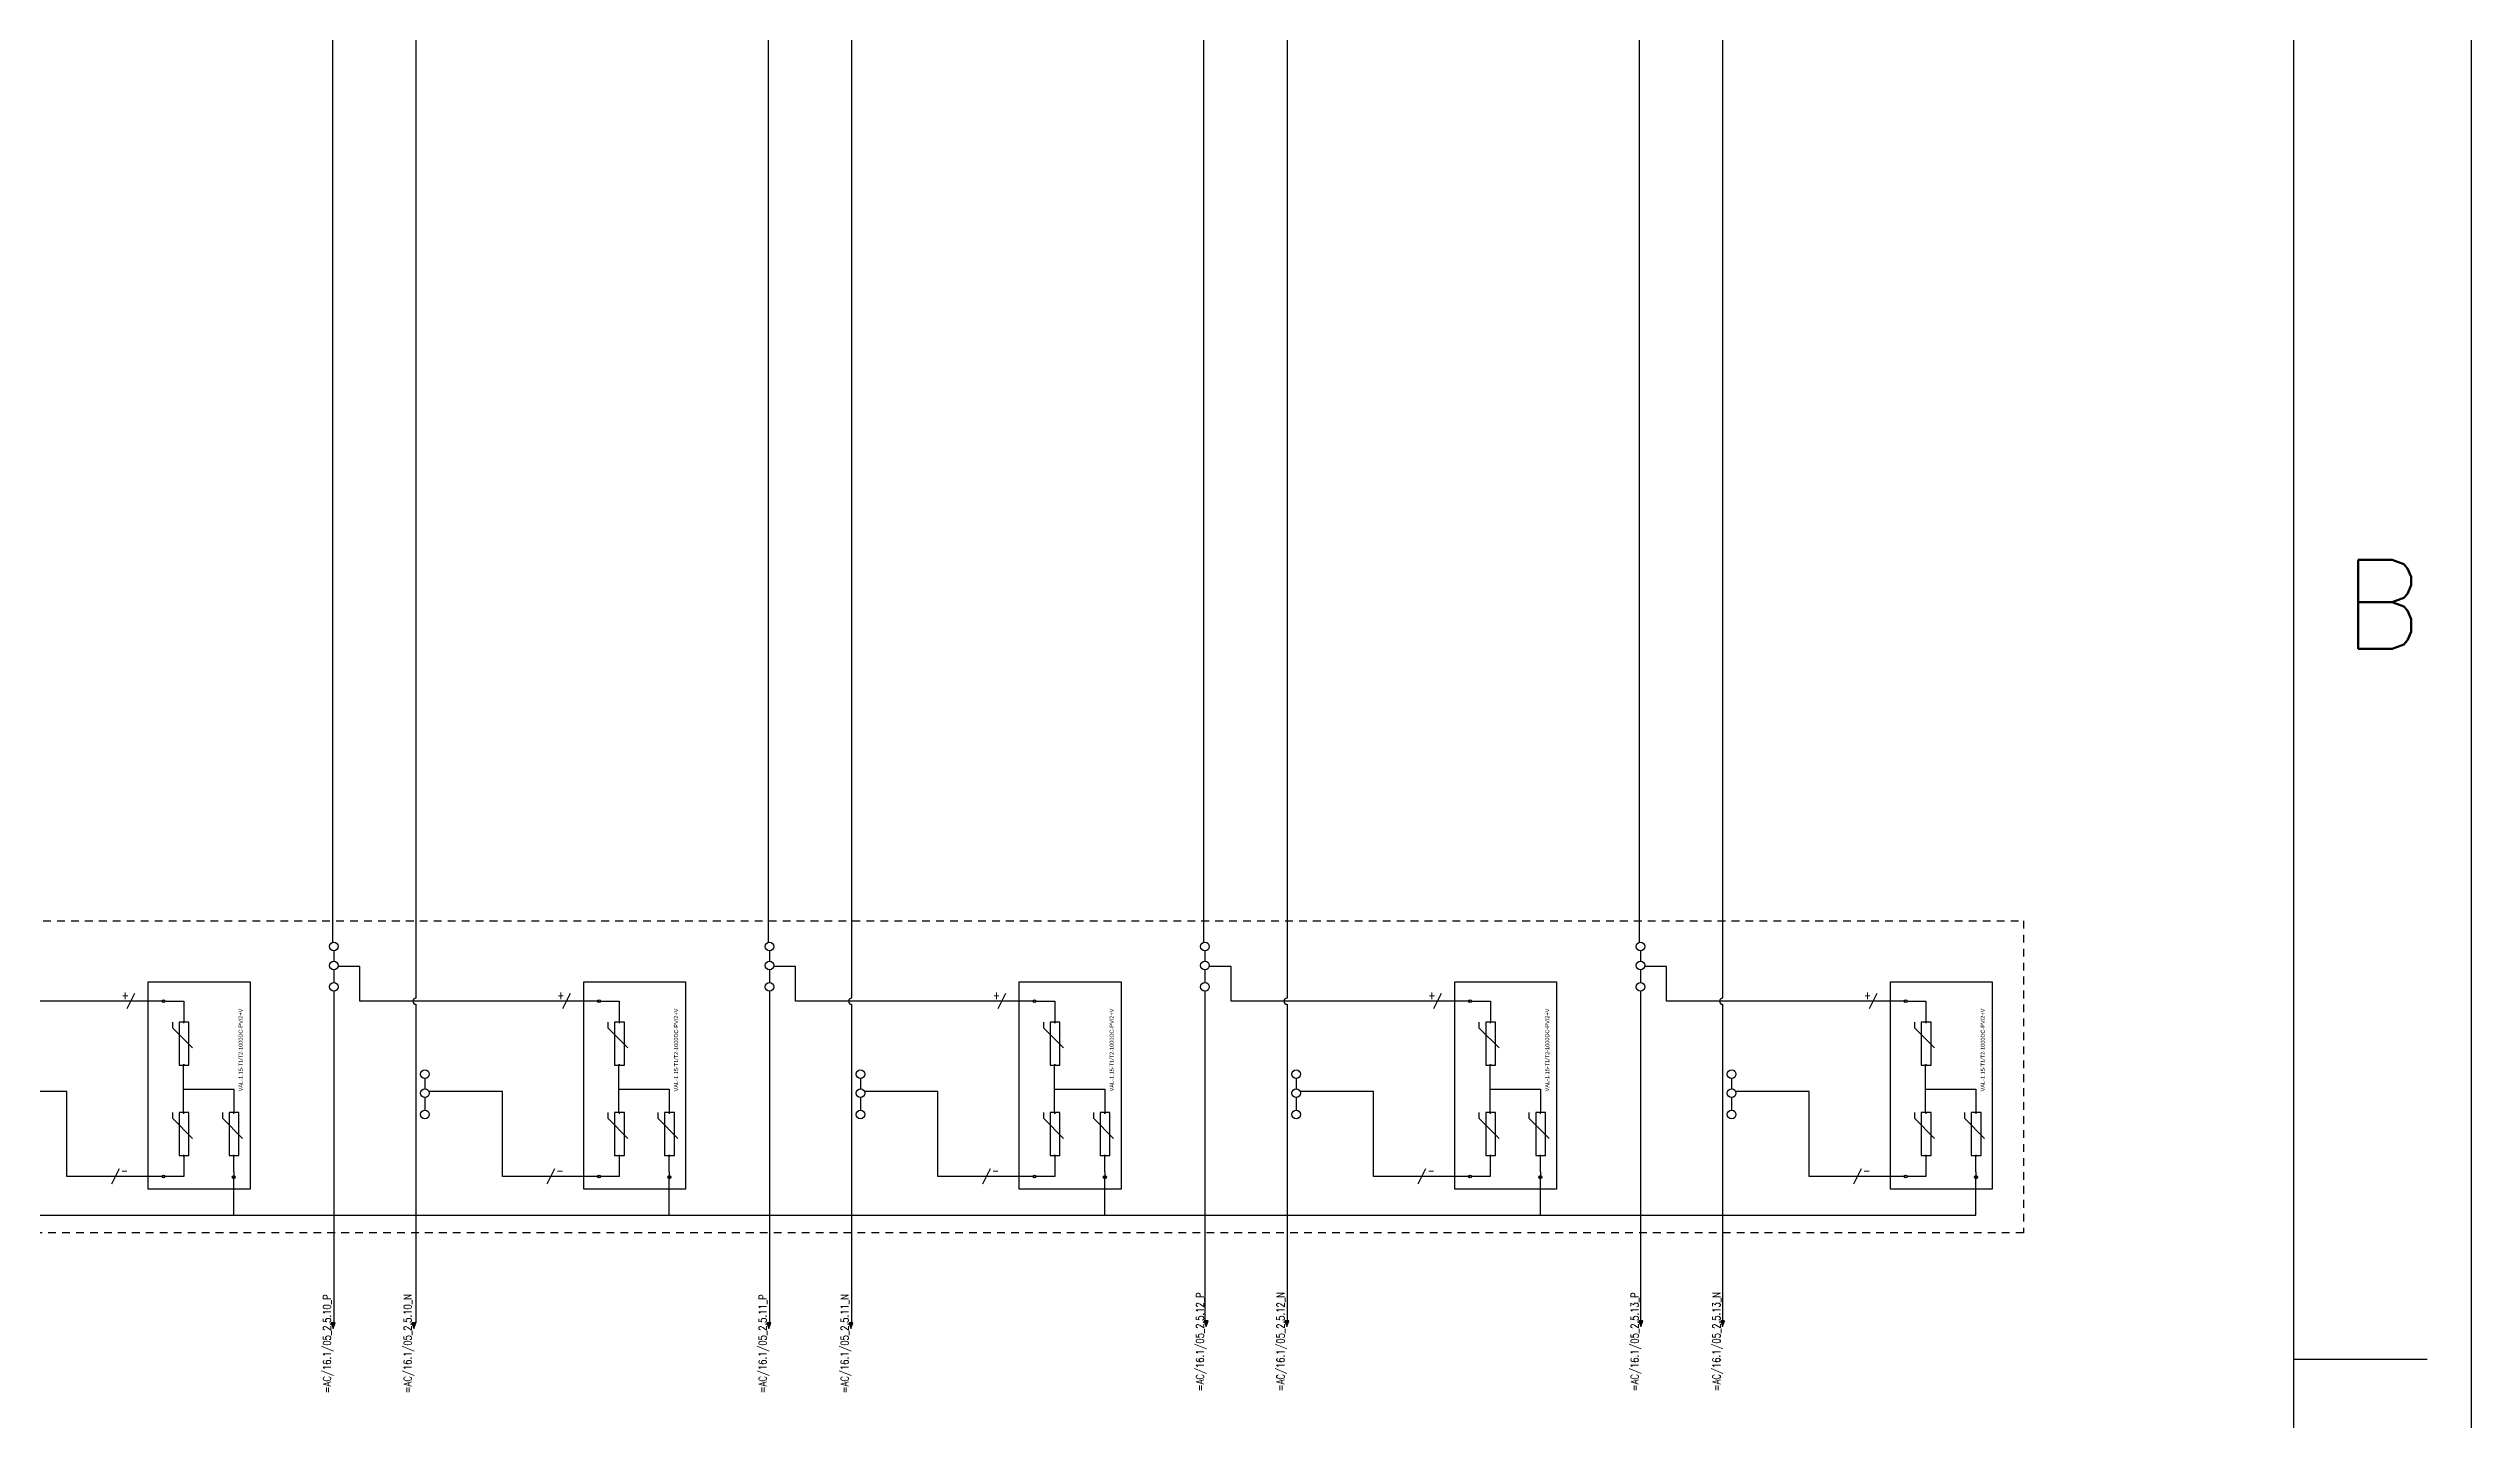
# Model space of a CAD drawing. Header units: inches. Extents: x 4 to 127, y -3 to 89.
# Drawn here: x 87.69 to 126.76, y 18.93 to 41.04 of the extents above; entities that cross this region are included whole.
import ezdxf
from ezdxf.enums import TextEntityAlignment as Align

# ---------------------------------------------------------------- set-up
doc = ezdxf.new("R2010")
doc.units = ezdxf.units.IN
doc.header["$MEASUREMENT"] = 0
doc.linetypes.add('HIDDEN2', pattern=[0.1875, 0.125, -0.0625])
for name, color, linetype in [('GRN_10AWG', 3, 'Continuous'), ('GRY_20AWG', 9, 'Continuous'), ('LOCBOX', 92, 'HIDDEN2'), ('MISC', 2, 'Continuous'), ('RED_10AWG', 1, 'Continuous'), ('RED_12AWG', 1, 'Continuous'), ('SYMS', 7, 'Continuous'), ('TAGS', 51, 'Continuous'), ('Title Block', 7, 'Continuous'), ('Viewport', 7, 'Continuous'), ('WHT_12AWG', 7, 'Continuous'), ('WIREREF', 61, 'Continuous')]:
    doc.layers.add(name, color=color, linetype=linetype)
doc.styles.add('Roman', font='romans')
doc.styles.add('WD', font='romans.shx')
doc.styles.add('WD_IEC', font='isocp2.shx', dxfattribs={"width": 0.9, "height": 4})

# ---------------------------------------------------------------- blocks, each defined once
blk = doc.blocks.new('ANSI_border_C')
at = {"layer": 'Title Block'}
for p, q in [((21, 0), (21, 16)), ((20.5, 0.75), (20.5, 15.25)), ((20.5, 4), (20.875, 4))]:
    blk.add_line(p, q, dxfattribs=at)
at = {"layer": 'Title Block', "style": 'Roman'}
blk.add_text('B', height=0.25, dxfattribs=at).set_placement((20.75, 6.125), align=Align.MIDDLE_CENTER)
blk = doc.blocks.new('JIC_border_C')
at = {"xscale": 5.726708801404052, "yscale": 5.726708801404052, "zscale": 5.726708801404052}
blk.add_blockref('ANSI_border_C', (6.5, -3), dxfattribs=at)
blk = doc.blocks.new('HA1S4')
for points in [[(0, 0), (-0.031, 0), (0, -0.094), (0.031, 0), (0, 0)], [(0.016, -0.011), (-0.016, -0.011), (0, -0.058), (0.016, -0.011)]]:
    blk.add_lwpolyline(points)
at = {"style": 'WD', "flags": 1}
for tag, p in [('X2TERM01', (0, 0)), ('SIGCODE', (0.035, -0.083))]:
    blk.add_attdef(tag, p, '', height=0.01, dxfattribs=at)
at = {"style": 'WD', "width": 0.7}
for tag, p in [('XREF', (0.088, -0.062)), ('DESC1', (0.088, 0.113))]:
    blk.add_attdef(tag, p, '', height=0.125, dxfattribs=at)
at = {"style": 'WD', "width": 0.8, "flags": 8}
blk.add_attdef('WIRENO', text='', height=0.125, dxfattribs=at).set_placement((0, -0.259), align=Align.CENTER)
blk = doc.blocks.new('HT0_02')
blk.add_circle((0, 0), 0.0699)
at = {"style": 'WD', "flags": 1}
for tag, p in [('X4TERM01', (-0.07, 0)), ('X2TERM01', (0, 0.07)), ('X1TERM01', (0.07, 0)), ('X8TERM01', (0, -0.07))]:
    blk.add_attdef(tag, p, '', height=0.01, dxfattribs=at)
blk = doc.blocks.new('HGND4')
for p, q in [((0, 0), (10, 0)), ((10, -3.8), (10, 3.8)), ((11.2, -2.5), (11.2, 2.5)), ((12.5, -1.2), (12.5, 1.2))]:
    blk.add_line(p, q)
blk.add_circle((10, 0), 5)
at = {"style": 'WD_IEC'}
for tag, p in [('TAG1', (2.5, 4.6)), ('INST', (2.5, 11.6)), ('LOC', (2.5, 8.1))]:
    blk.add_attdef(tag, text='', height=2.5, dxfattribs=at).set_placement(p, align=Align.RIGHT)
at = {"style": 'WD_IEC', "flags": 1}
blk.add_attdef('X4TERM01', (0, 0), '', height=0.32, dxfattribs=at)
blk = doc.blocks.new('VT0_05')
blk.add_lwpolyline([(0.08, -0.06), (0, 0.08), (-0.08, -0.06)], close=True)
at = {"style": 'WD', "flags": 1}
for tag, p in [('X4TERM01', (-0.05, 0)), ('X2TERM01', (0, 0.08)), ('X1TERM01', (0.05, 0)), ('X8TERM01', (0, -0.06))]:
    blk.add_attdef(tag, p, '', height=0.01, dxfattribs=at)
blk = doc.blocks.new('Lightening Surge Arrestor')
at = {"color": 5}
for p, q in [((0.502, 2.919), (0.502, 2.827)), ((0.502, 2.827), (0.826, 2.503)), ((0.502, 1.459), (0.502, 1.367)), ((0.502, 1.367), (0.826, 1.043)), ((1.308, 1.459), (1.308, 1.367)), ((1.308, 1.367), (1.632, 1.043))]:
    blk.add_line(p, q, dxfattribs=at)
for points in [[(0.112, 3.569), (1.754, 3.569), (1.754, 0.222), (0.112, 0.222)], [(0.768, 2.919), (0.611, 2.919), (0.611, 2.225), (0.768, 2.225)], [(0.768, 1.459), (0.611, 1.459), (0.611, 0.765), (0.768, 0.765)], [(1.574, 1.459), (1.417, 1.459), (1.417, 0.765), (1.574, 0.765)]]:
    blk.add_lwpolyline(points, close=True, dxfattribs=at)
at = {"layer": 'GRY_20AWG'}
blk.add_line((1.492, 0.502), (1.492, 0.468), dxfattribs=at)
at = {"layer": 'RED_12AWG'}
for p, q in [((0.382, 3.255), (0.686, 3.255)), ((0.686, 3.255), (0.686, 2.926)), ((0.69, 2.919), (0.684, 2.919)), ((0.681, 1.459), (0.681, 2.226)), ((0.681, 1.835), (1.492, 1.835)), ((1.492, 1.835), (1.492, 1.466)), ((0.69, 1.459), (0.681, 1.459)), ((0.381, 0.435), (0.69, 0.435)), ((0.69, 0.435), (0.69, 0.766)), ((1.492, 0.502), (1.492, 0.757))]:
    blk.add_line(p, q, dxfattribs=at)
at = {"layer": 'SYMS'}
for name, p, xscale, yscale, zscale in [('HT0_02', (0.358, 3.255), 0.3314421991292846, 0.3314421991292846, 0.3314421991292846), ('VT0_05', (0.686, 2.918), 0.1052161047490845, 0.1052161047490845, 0.1052161047490845), ('VT0_05', (0.686, 1.458), 0.1052161047490845, 0.1052161047490845, 0.1052161047490845), ('HT0_02', (0.69, 1.459), 0.01504368401050088, 0.01504368401050088, 0.01504368401050088), ('VT0_05', (1.492, 1.458), 0.1052161047490845, 0.1052161047490845, 0.1052161047490845), ('HT0_02', (0.358, 0.429), 0.3314421991292846, 0.3314421991292846, 0.3314421991292846)]:
    blk.add_blockref(name, p, dxfattribs=dict(at, xscale=xscale, yscale=yscale, zscale=zscale))
at = {"layer": 'SYMS', "xscale": -0.1052161047490845, "yscale": 0.1052161047490845, "zscale": 0.1052161047490845, "rotation": 180}
for p in [(0.686, 2.226), (0.686, 0.766), (1.492, 0.766)]:
    blk.add_blockref('VT0_05', p, dxfattribs=at)
at = {"layer": 'SYMS'}
ref = blk.add_blockref('HGND4', (1.492, 0.468), dxfattribs=dict(at, xscale=0.005, yscale=0.005, zscale=0.005, rotation=270))
ref.add_attrib('TAG1', 'PE', dxfattribs={"layer": 'TAGS', "height": 0.0125, "rotation": 270, "style": 'WD_IEC'}).set_placement((1.515, 0.455), align=Align.RIGHT)
at = {"color": 5, "insert": (1.57, 1.801), "char_height": 0.065, "attachment_point": 1, "rotation": 90}
blk.add_mtext_dynamic_manual_height_columns('VAL-1.15-T1/T2-1000DC-PV/2+V', width=1.87491, gutter_width=0.325, heights=[0], dxfattribs=at)
for tag, p in [('+', (0.447, 3.312)), ('-', (0.457, 0.49))]:
    blk.add_attdef(tag, p, '', height=0.065)
at = {"color": 5}
blk.add_attdef('VAL-1.15-T1/T2-1000DC-PV/2+V', (1.651, 1.798), '', height=0.065, rotation=90, dxfattribs=at)
blk = doc.blocks.new('HW01')
for p, q in [((0.062, 0.125), (-0.062, -0.125)), ((0.031, 0), (-0.031, 0))]:
    blk.add_line(p, q)
at = {"style": 'WD', "width": 0.7, "flags": 1}
for tag, p in [('INST', (0, 0.357)), ('LOC', (0, 0.188)), ('DESC1', (0, -0.456)), ('XREF', (0, -0.3)), ('DESC2', (0, -0.613))]:
    blk.add_attdef(tag, text='', height=0.125, dxfattribs=at).set_placement(p, align=Align.CENTER)
at = {"style": 'WD', "width": 0.8}
blk.add_attdef('TAG1', text='', height=0.125, dxfattribs=at).set_placement((-0.031, 0.031), align=Align.RIGHT)
at = {"style": 'WD', "flags": 1}
for tag, p in [('X4TERM01', (-0.031, 0)), ('X1TERM01', (0.031, 0))]:
    blk.add_attdef(tag, p, '', height=0.0125, dxfattribs=at)
at = {"linetype": 'Continuous', "style": 'WD', "flags": 9}
blk.add_attdef('ASSYCODE', text='', height=0.01, dxfattribs=at).set_placement((0.029, 0.042), align=Align.CENTER)
at = {"style": 'WD'}
for tag, p in [('X2LINK', (0, 0.125)), ('X8LINK', (0, -0.125))]:
    blk.add_attdef(tag, p, '', height=0.01, dxfattribs=at)
at = {"style": 'WD', "flags": 9}
blk.add_attdef('FAMILY', text='', height=0.01, dxfattribs=at).set_placement((0.023, 0.118), align=Align.CENTER)
at = {"style": 'WD', "width": 0.8}
blk.add_attdef('RATING1', (0.094, 0.031), '', height=0.125, dxfattribs=at)
at = {"style": 'WD', "width": 0.8, "flags": 1}
blk.add_attdef('MFG', text='', height=0.0938, dxfattribs=at).set_placement((-0.125, -0.031), align=Align.TOP_RIGHT)
blk.add_attdef('CAT', text='', height=0.0938, dxfattribs=at).set_placement((0.031, -0.031), align=Align.TOP_LEFT)
blk = doc.blocks.new('VT0_02')
blk.add_circle((0, 0), 0.0699)
at = {"style": 'WD', "flags": 1}
for tag, p in [('X4TERM01', (-0.07, 0)), ('X2TERM01', (0, 0.07)), ('X1TERM01', (0.07, 0)), ('X8TERM01', (0, -0.07))]:
    blk.add_attdef(tag, p, '', height=0.01, dxfattribs=at)

msp = doc.modelspace()

# ---------------------------------------------------------------- linework, layer by layer
at = {"layer": 'GRN_10AWG'}
for p, q in [((90.678, 22.228), (90.678, 22.83)), ((97.701, 22.228), (97.701, 22.83)), ((104.724, 22.228), (104.724, 22.83)), ((111.747, 22.228), (111.747, 22.83)), ((118.769, 22.228), (118.769, 22.83)), ((71.195, 22.228), (118.769, 22.228))]:
    msp.add_line(p, q, dxfattribs=at)
at = {"layer": 'LOCBOX', "color": 1}
msp.add_lwpolyline([(76.805, 26.973), (119.537, 26.973), (119.537, 21.944), (76.805, 21.944)], close=True, dxfattribs=at)
at = {"layer": 'RED_10AWG'}
for p, q in [((93.617, 73.525), (93.617, 25.727)), ((100.64, 73.525), (100.64, 25.727)), ((107.663, 73.525), (107.663, 25.727)), ((114.686, 73.525), (114.686, 25.727)), ((92.27, 63.108), (92.27, 26.628)), ((99.293, 63.108), (99.293, 26.628)), ((106.316, 63.108), (106.316, 26.628)), ((113.338, 63.108), (113.338, 26.628)), ((92.293, 26.488), (92.293, 26.323)), ((92.293, 26.183), (92.293, 25.978)), ((92.714, 26.239), (92.363, 26.239)), ((92.714, 25.677), (92.714, 26.239)), ((99.316, 26.488), (99.316, 26.323)), ((99.316, 26.183), (99.316, 25.978)), ((99.737, 26.239), (99.386, 26.239)), ((99.737, 25.677), (99.737, 26.239)), ((106.339, 26.488), (106.339, 26.323)), ((106.339, 26.183), (106.339, 25.978)), ((106.76, 26.239), (106.409, 26.239)), ((106.76, 25.677), (106.76, 26.239)), ((113.362, 26.488), (113.362, 26.323)), ((113.362, 26.183), (113.362, 25.978)), ((113.783, 26.239), (113.431, 26.239)), ((113.783, 25.677), (113.783, 26.239)), ((92.293, 25.838), (92.293, 20.493)), ((99.316, 25.838), (99.316, 20.493)), ((106.339, 25.838), (106.339, 20.493)), ((113.362, 25.838), (113.362, 20.493)), ((88.986, 25.677), (85.692, 25.677)), ((89.545, 25.677), (89.049, 25.677)), ((96.009, 25.677), (92.714, 25.677)), ((93.617, 25.627), (93.617, 20.493)), ((96.568, 25.677), (96.072, 25.677)), ((103.032, 25.677), (99.737, 25.677)), ((100.64, 25.627), (100.64, 20.493)), ((103.591, 25.677), (103.094, 25.677)), ((110.055, 25.677), (106.76, 25.677)), ((107.663, 25.627), (107.663, 20.493)), ((110.613, 25.677), (110.117, 25.677)), ((117.078, 25.677), (113.783, 25.677)), ((114.686, 25.627), (114.686, 20.493)), ((117.636, 25.677), (117.14, 25.677)), ((93.762, 24.43), (93.762, 24.265)), ((100.785, 24.43), (100.785, 24.265)), ((107.808, 24.43), (107.808, 24.265)), ((114.831, 24.43), (114.831, 24.265)), ((87.988, 24.219), (86.809, 24.219)), ((87.988, 22.851), (87.988, 24.219)), ((93.762, 24.125), (93.762, 23.92)), ((95.011, 24.219), (93.832, 24.219)), ((95.011, 22.851), (95.011, 24.219)), ((100.785, 24.125), (100.785, 23.92)), ((102.034, 24.219), (100.855, 24.219)), ((102.034, 22.851), (102.034, 24.219)), ((107.808, 24.125), (107.808, 23.92)), ((109.057, 24.219), (107.878, 24.219)), ((109.057, 22.851), (109.057, 24.219)), ((114.831, 24.125), (114.831, 23.92)), ((116.08, 24.219), (114.901, 24.219)), ((116.08, 22.851), (116.08, 24.219)), ((88.735, 22.851), (87.988, 22.851)), ((89.545, 22.851), (88.798, 22.851)), ((95.758, 22.851), (95.011, 22.851)), ((96.568, 22.851), (95.821, 22.851)), ((102.781, 22.851), (102.034, 22.851)), ((103.591, 22.851), (102.844, 22.851)), ((109.804, 22.851), (109.057, 22.851)), ((110.613, 22.851), (109.866, 22.851)), ((116.827, 22.851), (116.08, 22.851)), ((117.636, 22.851), (116.889, 22.851))]:
    msp.add_line(p, q, dxfattribs=at)
at = {"layer": 'WHT_12AWG'}
for centre in [(93.617, 25.677), (100.64, 25.677), (107.663, 25.677), (114.686, 25.677)]:
    msp.add_arc(centre, 0.05, 90, 270, dxfattribs=at)

# ---------------------------------------------------------------- block references
for p in [(89.187, 22.422), (96.209, 22.422), (103.232, 22.422), (110.255, 22.422), (117.278, 22.422)]:
    msp.add_blockref('Lightening Surge Arrestor', p)
at = {"layer": 'SYMS'}
for p in [(92.293, 26.558), (99.316, 26.558), (106.339, 26.558), (113.362, 26.558), (92.293, 26.253), (99.316, 26.253), (106.339, 26.253), (113.362, 26.253), (92.293, 25.908), (99.316, 25.908), (106.339, 25.908), (113.362, 25.908), (93.762, 24.5), (93.762, 24.195), (100.785, 24.5), (100.785, 24.195), (107.808, 24.5), (107.808, 24.195), (114.831, 24.5), (114.831, 24.195), (93.762, 23.85), (100.785, 23.85), (107.808, 23.85), (114.831, 23.85)]:
    msp.add_blockref('VT0_02', p, dxfattribs=at)
ref = msp.add_blockref('HW01', (89.018, 25.677), dxfattribs=at)
ref.add_attrib('TAG1', '+', dxfattribs={"layer": 'TAGS', "height": 0.125, "style": 'WD', "width": 0.8}).set_placement((88.986, 25.708), align=Align.RIGHT)
ref = msp.add_blockref('HW01', (96.04, 25.677), dxfattribs=at)
ref.add_attrib('TAG1', '+', dxfattribs={"layer": 'TAGS', "height": 0.125, "style": 'WD', "width": 0.8}).set_placement((96.009, 25.708), align=Align.RIGHT)
ref = msp.add_blockref('HW01', (103.063, 25.677), dxfattribs=at)
ref.add_attrib('TAG1', '+', dxfattribs={"layer": 'TAGS', "height": 0.125, "style": 'WD', "width": 0.8}).set_placement((103.032, 25.708), align=Align.RIGHT)
ref = msp.add_blockref('HW01', (110.086, 25.677), dxfattribs=at)
ref.add_attrib('TAG1', '+', dxfattribs={"layer": 'TAGS', "height": 0.125, "style": 'WD', "width": 0.8}).set_placement((110.055, 25.708), align=Align.RIGHT)
ref = msp.add_blockref('HW01', (117.109, 25.677), dxfattribs=at)
ref.add_attrib('TAG1', '+', dxfattribs={"layer": 'TAGS', "height": 0.125, "style": 'WD', "width": 0.8}).set_placement((117.078, 25.708), align=Align.RIGHT)
ref = msp.add_blockref('HW01', (88.767, 22.851), dxfattribs=at)
ref.add_attrib('RATING1', '-', (88.86, 22.882), dxfattribs={"layer": 'MISC', "height": 0.125, "style": 'WD', "width": 0.8})
ref = msp.add_blockref('HW01', (95.79, 22.851), dxfattribs=at)
ref.add_attrib('RATING1', '-', (95.883, 22.882), dxfattribs={"layer": 'MISC', "height": 0.125, "style": 'WD', "width": 0.8})
ref = msp.add_blockref('HW01', (102.812, 22.851), dxfattribs=at)
ref.add_attrib('RATING1', '-', (102.906, 22.882), dxfattribs={"layer": 'MISC', "height": 0.125, "style": 'WD', "width": 0.8})
ref = msp.add_blockref('HW01', (109.835, 22.851), dxfattribs=at)
ref.add_attrib('RATING1', '-', (109.929, 22.882), dxfattribs={"layer": 'MISC', "height": 0.125, "style": 'WD', "width": 0.8})
ref = msp.add_blockref('HW01', (116.858, 22.851), dxfattribs=at)
ref.add_attrib('RATING1', '-', (116.952, 22.882), dxfattribs={"layer": 'MISC', "height": 0.125, "style": 'WD', "width": 0.8})
at = {"layer": 'SYMS', "color": 1}
ref = msp.add_blockref('HA1S4', (92.281, 20.493), dxfattribs=at)
ref.add_attrib('WIRENO', '=AC/16.1/05_2.5.10_P', dxfattribs={"layer": 'WIREREF', "color": 1, "height": 0.125, "rotation": 90, "style": 'WD', "width": 0.8, "flags": 8}).set_placement((92.281, 19.355), align=Align.BOTTOM_LEFT)
ref = msp.add_blockref('HA1S4', (93.581, 20.493), dxfattribs=at)
ref.add_attrib('WIRENO', '=AC/16.1/05_2.5.10_N', dxfattribs={"layer": 'WIREREF', "color": 1, "height": 0.125, "rotation": 90, "style": 'WD', "width": 0.8, "flags": 8}).set_placement((93.581, 19.355), align=Align.BOTTOM_LEFT)
ref = msp.add_blockref('HA1S4', (99.305, 20.493), dxfattribs=at)
ref.add_attrib('WIRENO', '=AC/16.1/05_2.5.11_P', dxfattribs={"layer": 'WIREREF', "color": 1, "height": 0.125, "rotation": 90, "style": 'WD', "width": 0.8, "flags": 8}).set_placement((99.305, 19.355), align=Align.BOTTOM_LEFT)
ref = msp.add_blockref('HA1S4', (100.63, 20.493), dxfattribs=at)
ref.add_attrib('WIRENO', '=AC/16.1/05_2.5.11_N', dxfattribs={"layer": 'WIREREF', "color": 1, "height": 0.125, "rotation": 90, "style": 'WD', "width": 0.8, "flags": 8}).set_placement((100.629, 19.355), align=Align.BOTTOM_LEFT)
ref = msp.add_blockref('HA1S4', (106.357, 20.526), dxfattribs=at)
ref.add_attrib('WIRENO', '=AC/16.1/05_2.5.12_P', dxfattribs={"layer": 'WIREREF', "color": 1, "height": 0.125, "rotation": 90, "style": 'WD', "width": 0.8, "flags": 8}).set_placement((106.357, 19.388), align=Align.BOTTOM_LEFT)
ref = msp.add_blockref('HA1S4', (107.658, 20.526), dxfattribs=at)
ref.add_attrib('WIRENO', '=AC/16.1/05_2.5.12_N', dxfattribs={"layer": 'WIREREF', "color": 1, "height": 0.125, "rotation": 90, "style": 'WD', "width": 0.8, "flags": 8}).set_placement((107.657, 19.388), align=Align.BOTTOM_LEFT)
ref = msp.add_blockref('HA1S4', (113.366, 20.526), dxfattribs=at)
ref.add_attrib('WIRENO', '=AC/16.1/05_2.5.13_P', dxfattribs={"layer": 'WIREREF', "color": 1, "height": 0.125, "rotation": 90, "style": 'WD', "width": 0.8, "flags": 8}).set_placement((113.366, 19.388), align=Align.BOTTOM_LEFT)
ref = msp.add_blockref('HA1S4', (114.686, 20.526), dxfattribs=at)
ref.add_attrib('WIRENO', '=AC/16.1/05_2.5.13_N', dxfattribs={"layer": 'WIREREF', "color": 1, "height": 0.125, "rotation": 90, "style": 'WD', "width": 0.8, "flags": 8}).set_placement((114.686, 19.388), align=Align.BOTTOM_LEFT)
at = {"layer": 'Viewport'}
msp.add_blockref('JIC_border_C', (0, 0), dxfattribs=at)

doc.saveas('drawing.dxf')
